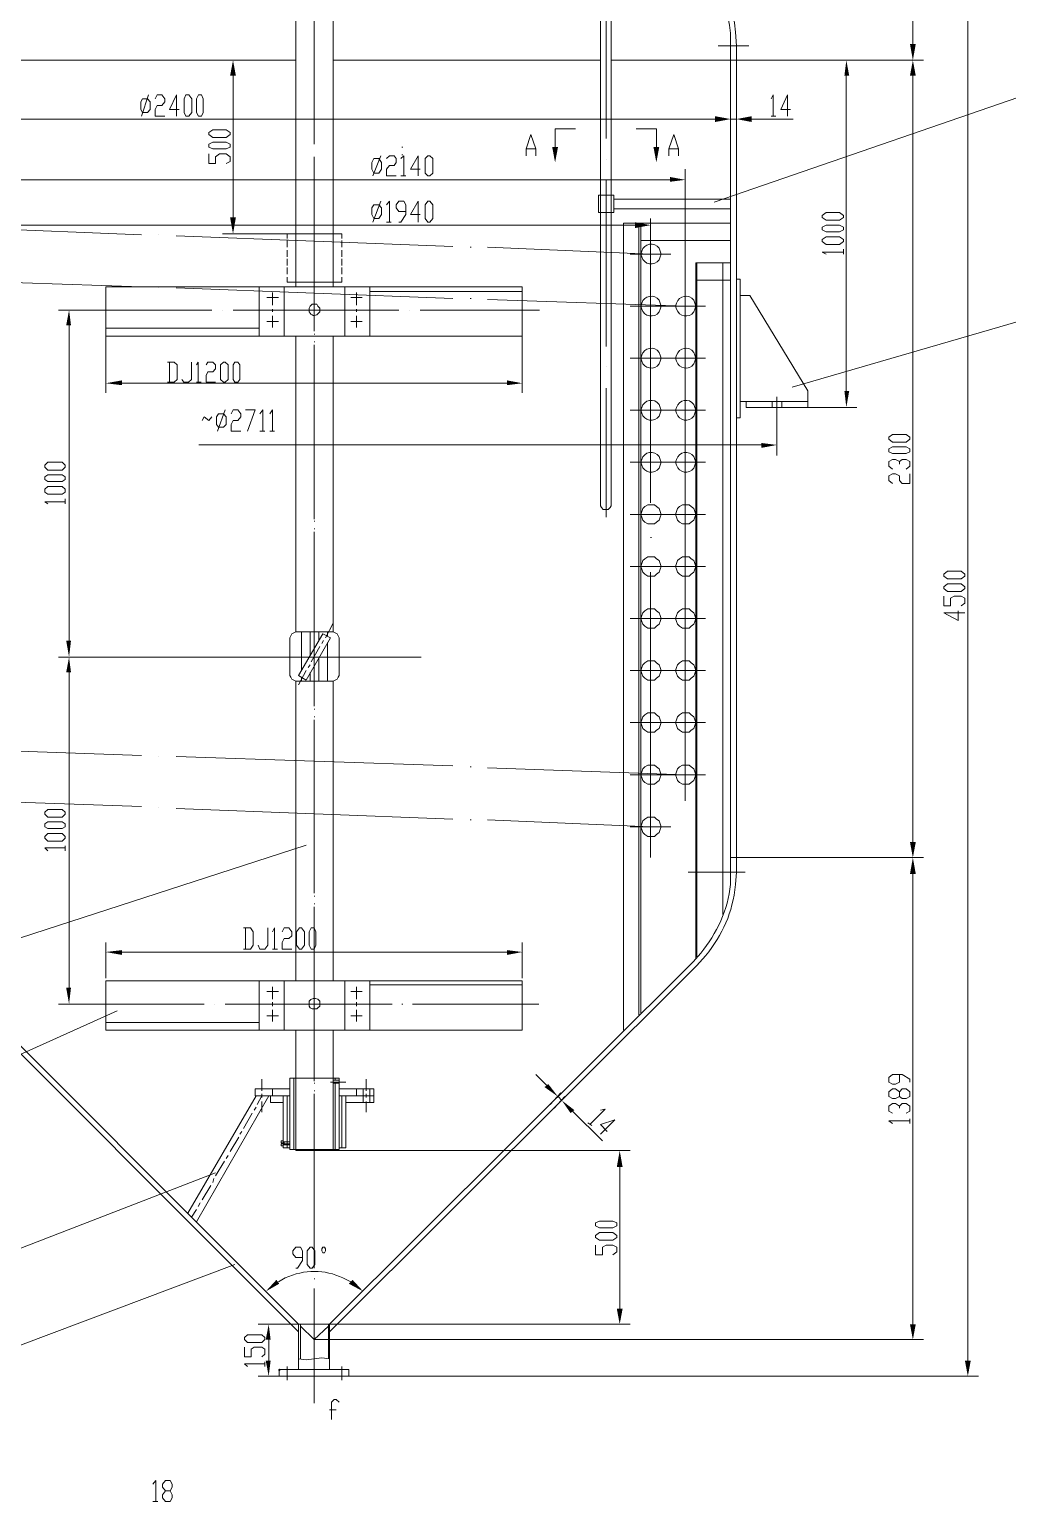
# Model space of a CAD drawing. Extents: x 14941 to 23337, y 2870 to 15192.
# Drawn here: x 16593 to 19413, y 8340 to 12586 of the extents above; entities that cross this region are included whole.
import ezdxf

# ---------------------------------------------------------------- set-up
doc = ezdxf.new("R2010")
doc.units = 0
doc.header["$LTSCALE"] = 8
doc.layers.add('1', color=1, linetype='Continuous')

msp = doc.modelspace()

# ---------------------------------------------------------------- hatches: boundary and pattern name
h = msp.add_hatch(color=0)
h.dxf.hatch_style = 2
h.paths.add_polyline_path([(19132.1, 12544.7), (19148.8, 12544.7), (19140.4, 12497.4)])
h = msp.add_hatch(color=0)
h.dxf.hatch_style = 2
h.paths.add_polyline_path([(17171.5, 12452.9), (17188.2, 12452.9), (17179.9, 12497.4)])
h = msp.add_hatch(color=0)
h.dxf.hatch_style = 2
h.paths.add_polyline_path([(18943, 12452.9), (18956.9, 12452.9), (18948.5, 12497.4)])
h = msp.add_hatch(color=0)
h.dxf.hatch_style = 2
h.paths.add_polyline_path([(19132.1, 12452.9), (19148.8, 12452.9), (19140.4, 12497.4)])
h = msp.add_hatch(color=0)
h.dxf.hatch_style = 2
h.paths.add_polyline_path([(18570.3, 12336.1), (18570.3, 12319.4), (18614.8, 12327.8)])
h = msp.add_hatch(color=0)
h.dxf.hatch_style = 2
h.paths.add_polyline_path([(18570.3, 12336.1), (18570.3, 12319.4), (18614.8, 12327.8)])
h = msp.add_hatch(color=0)
h.dxf.hatch_style = 2
h.paths.add_polyline_path([(18676, 12336.1), (18676, 12319.4), (18631.5, 12327.8)])
h = msp.add_hatch(color=0)
h.dxf.hatch_style = 2
h.paths.add_polyline_path([(18117.1, 12247.1), (18108.7, 12202.6), (18100.4, 12247.1)])
h = msp.add_hatch(color=0)
h.dxf.hatch_style = 2
h.paths.add_polyline_path([(18392.4, 12247.1), (18400.7, 12202.6), (18409, 12247.1)])
h = msp.add_hatch(color=0)
h.dxf.hatch_style = 2
h.paths.add_polyline_path([(18439.6, 12160.9), (18439.6, 12147), (18484.1, 12152.6)])
h = msp.add_hatch(color=0)
h.dxf.hatch_style = 2
h.paths.add_polyline_path([(17171.5, 12044.1), (17188.2, 12044.1), (17179.9, 11996.8)])
h = msp.add_hatch(color=0)
h.dxf.hatch_style = 2
h.paths.add_polyline_path([(18339.5, 12030.2), (18339.5, 12013.5), (18384, 12021.9)])
h = msp.add_hatch(color=0)
h.dxf.hatch_style = 2
h.paths.add_polyline_path([(16698.8, 11732.7), (16712.7, 11732.7), (16707.1, 11777.1)])
h = msp.add_hatch(color=0)
h.dxf.hatch_style = 2
h.paths.add_polyline_path([(16860.1, 11574.1), (16860.1, 11560.2), (16812.8, 11565.8)])
h = msp.add_hatch(color=0)
h.dxf.hatch_style = 2
h.paths.add_polyline_path([(17969.7, 11574.1), (17969.7, 11560.2), (18014.2, 11565.8)])
h = msp.add_hatch(color=0)
h.dxf.hatch_style = 2
h.paths.add_polyline_path([(18943, 11543.6), (18956.9, 11543.6), (18948.5, 11496.3)])
h = msp.add_hatch(color=0)
h.dxf.hatch_style = 2
h.paths.add_polyline_path([(18703.8, 11393.4), (18703.8, 11379.5), (18748.3, 11387.8)])
h = msp.add_hatch(color=0)
h.dxf.hatch_style = 2
h.paths.add_polyline_path([(16698.8, 10823.3), (16712.7, 10823.3), (16707.1, 10776)])
h = msp.add_hatch(color=0)
h.dxf.hatch_style = 2
h.paths.add_polyline_path([(16698.8, 10731.5), (16712.7, 10731.5), (16707.1, 10776)])
h = msp.add_hatch(color=0)
h.dxf.hatch_style = 2
h.paths.add_polyline_path([(19132.1, 10242.1), (19148.8, 10242.1), (19140.4, 10197.6)])
h = msp.add_hatch(color=0)
h.dxf.hatch_style = 2
h.paths.add_polyline_path([(19132.1, 10150.3), (19148.8, 10150.3), (19140.4, 10197.6)])
h = msp.add_hatch(color=0)
h.dxf.hatch_style = 2
h.paths.add_polyline_path([(16860.1, 9930.6), (16860.1, 9916.7), (16812.8, 9925.1)])
h = msp.add_hatch(color=0)
h.dxf.hatch_style = 2
h.paths.add_polyline_path([(17969.7, 9930.6), (17969.7, 9916.7), (18014.2, 9925.1)])
h = msp.add_hatch(color=0)
h.dxf.hatch_style = 2
h.paths.add_polyline_path([(16698.8, 9822.2), (16712.7, 9822.2), (16707.1, 9774.9)])
h = msp.add_hatch(color=0)
h.dxf.hatch_style = 2
h.paths.add_polyline_path([(18089.2, 9544.1), (18078.1, 9535.7), (18117.1, 9507.9)])
h = msp.add_hatch(color=0)
h.dxf.hatch_style = 2
h.paths.add_polyline_path([(18164.3, 9469), (18153.2, 9460.6), (18128.2, 9496.8)])
h = msp.add_hatch(color=0)
h.dxf.hatch_style = 2
h.paths.add_polyline_path([(18286.7, 9304.9), (18303.4, 9304.9), (18295, 9352.2)])
h = msp.add_hatch(color=0)
h.dxf.hatch_style = 2
h.paths.add_polyline_path([(17313.4, 8968.4), (17305, 8979.5), (17274.4, 8946.2)])
h = msp.add_hatch(color=0)
h.dxf.hatch_style = 2
h.paths.add_polyline_path([(17524.7, 8979.5), (17513.6, 8968.4), (17555.3, 8946.2)])
h = msp.add_hatch(color=0)
h.dxf.hatch_style = 2
h.paths.add_polyline_path([(18286.7, 8896.1), (18303.4, 8896.1), (18295, 8851.6)])
h = msp.add_hatch(color=0)
h.dxf.hatch_style = 2
h.paths.add_polyline_path([(17274.4, 8807.1), (17288.3, 8807.1), (17282.8, 8851.6)])
h = msp.add_hatch(color=0)
h.dxf.hatch_style = 2
h.paths.add_polyline_path([(19132.1, 8851.6), (19148.8, 8851.6), (19140.4, 8807.1)])
h = msp.add_hatch(color=0)
h.dxf.hatch_style = 2
h.paths.add_polyline_path([(17274.4, 8745.9), (17288.3, 8745.9), (17282.8, 8701.5)])
h = msp.add_hatch(color=0)
h.dxf.hatch_style = 2
h.paths.add_polyline_path([(17313.4, 8715.4), (17310.6, 8718.1), (17310.6, 8720.9), (17313.4, 8723.7), (17316.1, 8720.9), (17316.1, 8718.1)])
h = msp.add_hatch(color=0)
h.dxf.hatch_style = 2
h.paths.add_polyline_path([(19290.6, 8745.9), (19307.3, 8745.9), (19298.9, 8701.5)])

# ---------------------------------------------------------------- linework, layer by layer
at = {"layer": '1', "color": 0, "lineweight": 18}
for points in [[(17360.6, 11843.9), (17360.6, 13203.8)], [(17469.1, 11843.9), (17469.1, 13203.8)], [(18239.4, 11218.2), (18239.4, 12939.6)], [(18270, 11218.2), (18270, 12939.6)], [(18614.8, 12539.1), (18614.8, 12497.4)], [(18631.5, 12539.1), (18631.5, 12497.4)], [(16214.9, 12497.4), (16198.2, 12497.4), (17360.6, 12497.4)], [(18239.4, 12497.4), (17469.1, 12497.4)], [(18614.8, 12497.4), (18631.5, 12497.4), (18270, 12497.4)], [(18614.8, 10197.6), (18614.8, 12497.4)], [(18631.5, 10197.6), (18631.5, 12497.4)], [(18233.8, 12108.1), (18278.3, 12108.1), (18278.3, 12058)], [(18233.8, 12108.1), (18233.8, 12058), (18278.3, 12058)], [(18614.8, 12097), (18278.3, 12097)], [(18614.8, 12069.1), (18278.3, 12069.1)], [(18306.2, 12027.4), (18614.8, 12027.4)], [(18306.2, 12027.4), (18306.2, 9699.8)], [(18350.6, 12027.4), (18350.6, 9744.3)], [(18356.2, 12027.4), (18356.2, 9749.9)], [(18356.2, 11977.4), (18614.8, 11977.4)], [(18514.7, 11913.4), (18514.7, 9905.6)], [(18614.8, 11913.4), (18514.7, 11913.4)], [(18517.5, 11913.4), (18517.5, 9911.2)], [(18614.8, 11863.4), (18514.7, 11863.4)], [(18592.6, 11863.4), (18592.6, 10033.5)], [(18631.5, 11866.1), (18642.6, 11866.1), (18642.6, 11465.7), (18631.5, 11465.7)], [(16812.8, 11843.9), (18014.2, 11843.9)], [(18014.2, 11702.1), (16812.8, 11702.1), (16812.8, 11843.9)], [(17255, 11702.1), (17255, 11843.9)], [(17327.3, 11702.1), (17327.3, 11843.9)], [(17502.5, 11702.1), (17502.5, 11843.9)], [(17574.8, 11702.1), (17574.8, 11843.9)], [(18014.2, 11830), (17574.8, 11830)], [(18014.2, 11843.9), (18014.2, 11702.1)], [(18642.6, 11513), (18837.3, 11513), (18837.3, 11543.6), (18670.5, 11818.9), (18642.6, 11818.9)], [(16812.8, 11724.3), (17255, 11724.3)], [(17360.6, 10848.3), (17360.6, 11702.1)], [(17469.1, 10848.3), (17469.1, 11702.1)], [(18837.3, 11513), (18837.3, 11496.3), (18659.3, 11496.3), (18659.3, 11513)], [(18734.4, 11513), (18734.4, 11496.3)], [(18762.2, 11496.3), (18762.2, 11513)], [(18239.4, 11218.2), (18239.4, 11212.6), (18242.2, 11207.1), (18247.8, 11201.5), (18256.1, 11201.5), (18261.7, 11201.5), (18267.2, 11207.1), (18270, 11212.6), (18270, 11218.2)], [(18414.6, 11187.6), (18411.8, 11195.9), (18409, 11204.3), (18400.7, 11209.8), (18395.1, 11215.4), (18384, 11215.4), (18375.7, 11215.4), (18367.3, 11209.8), (18361.8, 11204.3), (18359, 11195.9), (18356.2, 11187.6), (18359, 11179.3), (18361.8, 11170.9), (18367.3, 11165.3), (18375.7, 11159.8), (18384, 11159.8), (18395.1, 11159.8), (18400.7, 11165.3), (18409, 11170.9), (18411.8, 11179.3), (18414.6, 11187.6)], [(18514.7, 11187.6), (18511.9, 11195.9), (18509.2, 11204.3), (18500.8, 11209.8), (18495.3, 11215.4), (18484.1, 11215.4), (18475.8, 11215.4), (18467.4, 11209.8), (18461.9, 11204.3), (18459.1, 11195.9), (18456.3, 11187.6), (18459.1, 11179.3), (18461.9, 11170.9), (18467.4, 11165.3), (18475.8, 11159.8), (18484.1, 11159.8), (18495.3, 11159.8), (18500.8, 11165.3), (18509.2, 11170.9), (18511.9, 11179.3), (18514.7, 11187.6)], [(18414.6, 11037.4), (18411.8, 11045.8), (18409, 11054.1), (18400.7, 11059.7), (18395.1, 11065.2), (18384, 11065.2), (18375.7, 11065.2), (18367.3, 11059.7), (18361.8, 11054.1), (18359, 11045.8), (18356.2, 11037.4), (18359, 11029.1), (18361.8, 11020.7), (18367.3, 11015.2), (18375.7, 11009.6), (18384, 11009.6), (18395.1, 11009.6), (18400.7, 11015.2), (18409, 11020.7), (18411.8, 11029.1), (18414.6, 11037.4)], [(18514.7, 11037.4), (18511.9, 11045.8), (18509.2, 11054.1), (18500.8, 11059.7), (18495.3, 11065.2), (18484.1, 11065.2), (18475.8, 11065.2), (18467.4, 11059.7), (18461.9, 11054.1), (18459.1, 11045.8), (18456.3, 11037.4), (18459.1, 11029.1), (18461.9, 11020.7), (18467.4, 11015.2), (18475.8, 11009.6), (18484.1, 11009.6), (18495.3, 11009.6), (18500.8, 11015.2), (18509.2, 11020.7), (18511.9, 11029.1), (18514.7, 11037.4)], [(18414.6, 10887.3), (18411.8, 10895.6), (18409, 10903.9), (18400.7, 10909.5), (18395.1, 10915.1), (18384, 10915.1), (18375.7, 10915.1), (18367.3, 10909.5), (18361.8, 10903.9), (18359, 10895.6), (18356.2, 10887.3), (18359, 10878.9), (18361.8, 10870.6), (18367.3, 10865), (18375.7, 10859.4), (18384, 10859.4), (18395.1, 10859.4), (18400.7, 10865), (18409, 10870.6), (18411.8, 10878.9), (18414.6, 10887.3)], [(18514.7, 10887.3), (18511.9, 10895.6), (18509.2, 10903.9), (18500.8, 10909.5), (18495.3, 10915.1), (18484.1, 10915.1), (18475.8, 10915.1), (18467.4, 10909.5), (18461.9, 10903.9), (18459.1, 10895.6), (18456.3, 10887.3), (18459.1, 10878.9), (18461.9, 10870.6), (18467.4, 10865), (18475.8, 10859.4), (18484.1, 10859.4), (18495.3, 10859.4), (18500.8, 10865), (18509.2, 10870.6), (18511.9, 10878.9), (18514.7, 10887.3)], [(17360.6, 10848.3), (17355.1, 10845.5), (17349.5, 10842.8), (17346.7, 10837.2), (17344, 10831.6)], [(17344, 10831.6), (17344, 10723.2)], [(17360.6, 10848.3), (17469.1, 10848.3)], [(17438.5, 10842.8), (17369, 10723.2)], [(17377.3, 10848.3), (17377.3, 10737.1)], [(17460.8, 10831.6), (17391.2, 10709.3)], [(17402.4, 10848.3), (17402.4, 10781.6)], [(17402.4, 10848.3), (17427.4, 10848.3)], [(17427.4, 10848.3), (17427.4, 10823.3)], [(17438.5, 10842.8), (17460.8, 10831.6)], [(17452.4, 10848.3), (17452.4, 10837.2)], [(17485.8, 10831.6), (17483, 10837.2), (17480.2, 10842.8), (17474.7, 10845.5), (17469.1, 10848.3)], [(17485.8, 10831.6), (17485.8, 10723.2)], [(17452.4, 10706.5), (17452.4, 10817.7)], [(17427.4, 10706.5), (17427.4, 10773.2)], [(18414.6, 10737.1), (18411.8, 10745.4), (18409, 10753.8), (18400.7, 10759.3), (18395.1, 10764.9), (18384, 10764.9), (18375.7, 10764.9), (18367.3, 10759.3), (18361.8, 10753.8), (18359, 10745.4), (18356.2, 10737.1), (18359, 10728.7), (18361.8, 10720.4), (18367.3, 10714.8), (18375.7, 10709.3), (18384, 10709.3), (18395.1, 10709.3), (18400.7, 10714.8), (18409, 10720.4), (18411.8, 10728.7), (18414.6, 10737.1)], [(18514.7, 10737.1), (18511.9, 10745.4), (18509.2, 10753.8), (18500.8, 10759.3), (18495.3, 10764.9), (18484.1, 10764.9), (18475.8, 10764.9), (18467.4, 10759.3), (18461.9, 10753.8), (18459.1, 10745.4), (18456.3, 10737.1), (18459.1, 10728.7), (18461.9, 10720.4), (18467.4, 10714.8), (18475.8, 10709.3), (18484.1, 10709.3), (18495.3, 10709.3), (18500.8, 10714.8), (18509.2, 10720.4), (18511.9, 10728.7), (18514.7, 10737.1)], [(17344, 10723.2), (17346.7, 10717.6), (17349.5, 10712.1), (17355.1, 10709.3), (17360.6, 10706.5)], [(17360.6, 10706.5), (17360.6, 9841.6)], [(17469.1, 10706.5), (17360.6, 10706.5)], [(17369, 10723.2), (17391.2, 10709.3)], [(17377.3, 10717.6), (17377.3, 10706.5)], [(17402.4, 10706.5), (17402.4, 10731.5)], [(17402.4, 10706.5), (17427.4, 10706.5)], [(17469.1, 10706.5), (17474.7, 10709.3), (17480.2, 10712.1), (17483, 10717.6), (17485.8, 10723.2)], [(17469.1, 10706.5), (17469.1, 9841.6)], [(18414.6, 10586.9), (18411.8, 10595.3), (18409, 10603.6), (18400.7, 10609.2), (18395.1, 10614.7), (18384, 10614.7), (18375.7, 10614.7), (18367.3, 10609.2), (18361.8, 10603.6), (18359, 10595.3), (18356.2, 10586.9), (18359, 10578.6), (18361.8, 10570.2), (18367.3, 10564.7), (18375.7, 10559.1), (18384, 10559.1), (18395.1, 10559.1), (18400.7, 10564.7), (18409, 10570.2), (18411.8, 10578.6), (18414.6, 10586.9)], [(18514.7, 10586.9), (18511.9, 10595.3), (18509.2, 10603.6), (18500.8, 10609.2), (18495.3, 10614.7), (18484.1, 10614.7), (18475.8, 10614.7), (18467.4, 10609.2), (18461.9, 10603.6), (18459.1, 10595.3), (18456.3, 10586.9), (18459.1, 10578.6), (18461.9, 10570.2), (18467.4, 10564.7), (18475.8, 10559.1), (18484.1, 10559.1), (18495.3, 10559.1), (18500.8, 10564.7), (18509.2, 10570.2), (18511.9, 10578.6), (18514.7, 10586.9)], [(18414.6, 10436.7), (18411.8, 10445.1), (18409, 10453.4), (18400.7, 10459), (18395.1, 10464.6), (18384, 10464.6), (18375.7, 10464.6), (18367.3, 10459), (18361.8, 10453.4), (18359, 10445.1), (18356.2, 10436.7), (18359, 10428.4), (18361.8, 10420.1), (18367.3, 10414.5), (18375.7, 10408.9), (18384, 10408.9), (18395.1, 10408.9), (18400.7, 10414.5), (18409, 10420.1), (18411.8, 10428.4), (18414.6, 10436.7)], [(18514.7, 10436.7), (18511.9, 10445.1), (18509.2, 10453.4), (18500.8, 10459), (18495.3, 10464.6), (18484.1, 10464.6), (18475.8, 10464.6), (18467.4, 10459), (18461.9, 10453.4), (18459.1, 10445.1), (18456.3, 10436.7), (18459.1, 10428.4), (18461.9, 10420.1), (18467.4, 10414.5), (18475.8, 10408.9), (18484.1, 10408.9), (18495.3, 10408.9), (18500.8, 10414.5), (18509.2, 10420.1), (18511.9, 10428.4), (18514.7, 10436.7)], [(18414.6, 10286.6), (18411.8, 10294.9), (18409, 10303.3), (18400.7, 10308.8), (18395.1, 10314.4), (18384, 10314.4), (18375.7, 10314.4), (18367.3, 10308.8), (18361.8, 10303.3), (18359, 10294.9), (18356.2, 10286.6), (18359, 10278.2), (18361.8, 10269.9), (18367.3, 10264.3), (18375.7, 10258.8), (18384, 10258.8), (18395.1, 10258.8), (18400.7, 10264.3), (18409, 10269.9), (18411.8, 10278.2), (18414.6, 10286.6)], [(18631.5, 10197.6), (18614.8, 10197.6), (18631.5, 10197.6)], [(18614.8, 10155.9), (18614.8, 10197.6)], [(18614.8, 10197.6), (18631.5, 10197.6)], [(18631.5, 10155.9), (18631.5, 10197.6)], [(16323.4, 9897.2), (17369, 8851.6)], [(18506.4, 9897.2), (17458, 8851.6)], [(16312.2, 9886.1), (17369, 8829.4)], [(18517.5, 9886.1), (17458, 8829.4)], [(16812.8, 9841.6), (16812.8, 9699.8), (18014.2, 9699.8)], [(16812.8, 9841.6), (18014.2, 9841.6)], [(17255, 9699.8), (17255, 9841.6)], [(17327.3, 9699.8), (17327.3, 9841.6)], [(17502.5, 9699.8), (17502.5, 9841.6)], [(17574.8, 9699.8), (17574.8, 9841.6)], [(18014.2, 9830.5), (17574.8, 9830.5)], [(18014.2, 9841.6), (18014.2, 9699.8)], [(16812.8, 9722), (17255, 9722)], [(17360.6, 9699.8), (17360.6, 9352.2), (17469.1, 9352.2)], [(17469.1, 9699.8), (17469.1, 9352.2)], [(17344, 9355), (17344, 9560.8)], [(17485.8, 9560.8), (17485.8, 9355), (17344, 9355)], [(17485.8, 9560.8), (17344, 9560.8)], [(17355.1, 9355), (17355.1, 9560.8)], [(17469.1, 9555.2), (17485.8, 9555.2)], [(17485.8, 9546.9), (17469.1, 9546.9), (17469.1, 9555.2)], [(17474.7, 9555.2), (17474.7, 9560.8)], [(17243.8, 9510.7), (17243.8, 9530.2)], [(17344, 9530.2), (17243.8, 9530.2)], [(17293.9, 9510.7), (17293.9, 9530.2)], [(17474.7, 9355), (17474.7, 9546.9)], [(17585.9, 9530.2), (17485.8, 9530.2)], [(17535.8, 9510.7), (17535.8, 9530.2)], [(17555.3, 9530.2), (17555.3, 9491.2)], [(17574.8, 9530.2), (17574.8, 9491.2)], [(17585.9, 9491.2), (17585.9, 9530.2)], [(17246.6, 9510.7), (17049.2, 9171.4)], [(17282.8, 9510.7), (17074.2, 9146.4)], [(17243.8, 9510.7), (17344, 9510.7)], [(17288.3, 9491.2), (17288.3, 9510.7)], [(17288.3, 9491.2), (17324.5, 9491.2)], [(17324.5, 9360.5), (17324.5, 9510.7)], [(17335.6, 9360.5), (17335.6, 9510.7)], [(17585.9, 9510.7), (17485.8, 9510.7)], [(17494.1, 9360.5), (17494.1, 9510.7)], [(17505.2, 9360.5), (17505.2, 9510.7)], [(17585.9, 9491.2), (17505.2, 9491.2)], [(17324.5, 9366.1), (17324.5, 9380), (17318.9, 9380), (17318.9, 9374.4), (17321.7, 9374.4), (17321.7, 9371.7), (17318.9, 9371.7), (17318.9, 9366.1), (17324.5, 9366.1)], [(17324.5, 9377.2), (17327.3, 9377.2)], [(17324.5, 9368.9), (17327.3, 9368.9), (17327.3, 9377.2), (17344, 9377.2), (17344, 9368.9), (17327.3, 9368.9)], [(17324.5, 9368.9), (17324.5, 9368.9)], [(17324.5, 9360.5), (17344, 9360.5)], [(17505.2, 9360.5), (17485.8, 9360.5)], [(17369, 8851.6), (17369, 8720.9)], [(17369, 8851.6), (17458, 8851.6)], [(17374.5, 8851.6), (17374.5, 8751.5)], [(17455.2, 8851.6), (17455.2, 8751.5)], [(17458, 8851.6), (17458, 8720.9)], [(17513.6, 8720.9), (17313.4, 8720.9), (17313.4, 8701.5), (17513.6, 8701.5), (17513.6, 8720.9)], [(17369, 8720.9), (17458, 8720.9)], [(17349.5, 8701.5), (17349.5, 8701.5), (17480.2, 8701.5), (17480.2, 8701.5)]]:
    msp.add_lwpolyline(points, dxfattribs=at)
at = {"layer": '1', "color": 0, "lineweight": 5}
for points in [[(19298.9, 8745.9), (19298.9, 13159.3)], [(19140.4, 12544.7), (19140.4, 13092.5)], [(18256.1, 12753.3), (18256.1, 12272.2)], [(17413.5, 12255.5), (17413.5, 12736.6)], [(17413.5, 12580.8), (17413.5, 12277.7)], [(18578.7, 12539.1), (18667.7, 12539.1)], [(17063.1, 12497.4), (17210.5, 12497.4)], [(18631.5, 12497.4), (19171, 12497.4)], [(18631.5, 12497.4), (19171, 12497.4)], [(18631.5, 12497.4), (18979.1, 12497.4)], [(17179.9, 12452.9), (17179.9, 12044.1)], [(18567.6, 12088.6), (19616, 12450.1), (19766.1, 12450.1)], [(18948.5, 12452.9), (18948.5, 11543.6)], [(19140.4, 10242.1), (19140.4, 12452.9)], [(16919.1, 12347.2), (16913.6, 12355.6), (16913.6, 12377.8), (16919.1, 12386.2), (16933, 12386.2), (16941.4, 12377.8), (16941.4, 12355.6), (16933, 12347.2), (16919.1, 12347.2)], [(16916.4, 12336.1), (16935.8, 12397.3)], [(16955.3, 12386.2), (16960.9, 12397.3), (16974.8, 12397.3), (16983.1, 12386.2), (16983.1, 12377.8), (16974.8, 12366.7), (16960.9, 12366.7), (16955.3, 12355.6), (16955.3, 12336.1), (16983.1, 12336.1)], [(17024.8, 12355.6), (16997, 12355.6), (17016.5, 12397.3), (17016.5, 12336.1)], [(17044.3, 12336.1), (17038.7, 12347.2), (17038.7, 12386.2), (17044.3, 12397.3), (17052.6, 12397.3), (17061, 12386.2), (17061, 12347.2), (17052.6, 12336.1), (17044.3, 12336.1)], [(17080.4, 12336.1), (17074.9, 12347.2), (17074.9, 12386.2), (17080.4, 12397.3), (17088.8, 12397.3), (17094.3, 12386.2), (17094.3, 12347.2), (17088.8, 12336.1), (17080.4, 12336.1)], [(18614.8, 12358.4), (18614.8, 12297.2)], [(18614.8, 12283.3), (18614.8, 12358.4)], [(18631.5, 12325), (18631.5, 12358.4)], [(18731.6, 12386.2), (18737.2, 12397.3), (18737.2, 12336.1)], [(18787.3, 12355.6), (18759.4, 12355.6), (18778.9, 12397.3), (18778.9, 12336.1)], [(16259.4, 12327.8), (18570.3, 12327.8)], [(18570.3, 12327.8), (18525.8, 12327.8)], [(18614.8, 12327.8), (18631.5, 12327.8)], [(18676, 12327.8), (18795.6, 12327.8)], [(18731.6, 12336.1), (18745.5, 12336.1)], [(17171.5, 12283.3), (17160.4, 12274.9), (17121.5, 12274.9), (17110.4, 12283.3), (17110.4, 12288.8), (17121.5, 12297.2), (17160.4, 12297.2), (17171.5, 12288.8), (17171.5, 12283.3)], [(18025.3, 12222.1), (18025.3, 12241.6), (18039.2, 12283.3), (18053.1, 12241.6), (18053.1, 12222.1)], [(18108.7, 12247.1), (18108.7, 12300), (18167.1, 12300)], [(18400.7, 12247.1), (18400.7, 12300), (18342.3, 12300)], [(18436.9, 12222.1), (18436.9, 12241.6), (18450.8, 12283.3), (18464.7, 12241.6), (18464.7, 12222.1)], [(17171.5, 12247.1), (17160.4, 12241.6), (17121.5, 12241.6), (17110.4, 12247.1), (17110.4, 12255.5), (17121.5, 12261), (17160.4, 12261), (17171.5, 12255.5), (17171.5, 12247.1)], [(17666.9, 12247.1), (17669.6, 12247.1)], [(18025.3, 12241.6), (18053.1, 12241.6)], [(18436.9, 12241.6), (18464.7, 12241.6)], [(17160.4, 12199.8), (17171.5, 12205.4), (17171.5, 12219.3), (17160.4, 12227.7), (17140.9, 12227.7), (17129.8, 12219.3), (17129.8, 12199.8), (17110.4, 12199.8), (17110.4, 12227.7)], [(17413.5, 12219.3), (17413.5, 11738.2)], [(17413.5, 11716), (17413.5, 12197.1)], [(17586.2, 12172), (17580.6, 12183.2), (17580.6, 12202.6), (17586.2, 12213.8), (17600.1, 12213.8), (17608.5, 12202.6), (17608.5, 12183.2), (17600.1, 12172), (17586.2, 12172)], [(17583.4, 12163.7), (17605.7, 12222.1)], [(17622.4, 12213.8), (17630.7, 12222.1), (17644.6, 12222.1), (17650.2, 12213.8), (17650.2, 12202.6), (17644.6, 12194.3), (17630.7, 12194.3), (17622.4, 12183.2), (17622.4, 12163.7), (17650.2, 12163.7)], [(17664.1, 12213.8), (17672.4, 12222.1), (17672.4, 12163.7)], [(17666.9, 12224.9), (17669.6, 12224.9)], [(17719.7, 12183.2), (17691.9, 12183.2), (17714.1, 12222.1), (17714.1, 12163.7)], [(17741.9, 12163.7), (17733.6, 12172), (17733.6, 12213.8), (17741.9, 12222.1), (17747.5, 12222.1), (17755.8, 12213.8), (17755.8, 12172), (17747.5, 12163.7), (17741.9, 12163.7)], [(18256.1, 12211), (18256.1, 12211)], [(16390.1, 12152.6), (18439.6, 12152.6)], [(17664.1, 12163.7), (17678, 12163.7)], [(18256.1, 12152.6), (18256.1, 11671.5)], [(18484.1, 11891.2), (18484.1, 12183.2)], [(17586.2, 12041.3), (17580.6, 12052.5), (17580.6, 12071.9), (17586.2, 12080.3), (17600.1, 12080.3), (17608.5, 12071.9), (17608.5, 12052.5), (17600.1, 12041.3), (17586.2, 12041.3)], [(17583.4, 12030.2), (17605.7, 12091.4)], [(17622.4, 12080.3), (17630.7, 12091.4), (17630.7, 12030.2)], [(17658.5, 12030.2), (17664.1, 12030.2), (17678, 12052.5), (17678, 12080.3), (17672.4, 12091.4), (17658.5, 12091.4), (17650.2, 12080.3), (17650.2, 12071.9), (17658.5, 12060.8), (17678, 12060.8)], [(17719.7, 12052.5), (17691.9, 12052.5), (17714.1, 12091.4), (17714.1, 12030.2)], [(17741.9, 12030.2), (17733.6, 12041.3), (17733.6, 12080.3), (17741.9, 12091.4), (17747.5, 12091.4), (17755.8, 12080.3), (17755.8, 12041.3), (17747.5, 12030.2), (17741.9, 12030.2)], [(16487.4, 12021.9), (18339.5, 12021.9)], [(17622.4, 12030.2), (17636.3, 12030.2)], [(18384, 12041.3), (18384, 11221)], [(18384, 12027.4), (18384, 11991.3)], [(18940.2, 12044.1), (18929.1, 12035.8), (18890.1, 12035.8), (18879, 12044.1), (18879, 12049.7), (18890.1, 12058), (18929.1, 12058), (18940.2, 12049.7), (18940.2, 12044.1)], [(18940.2, 12008), (18929.1, 12002.4), (18890.1, 12002.4), (18879, 12008), (18879, 12016.3), (18890.1, 12021.9), (18929.1, 12021.9), (18940.2, 12016.3), (18940.2, 12008)], [(16442.9, 12013.5), (16915.7, 11994.1)], [(16965.7, 11994.1), (16965.7, 11994.1)], [(17015.8, 11991.3), (17813.9, 11960.7)], [(17335.6, 11996.8), (17149.3, 11996.8)], [(17335.6, 11996.8), (17494.1, 11996.8), (17494.1, 11982.9)], [(17335.6, 11996.8), (17335.6, 11982.9)], [(17335.6, 11977.4), (17335.6, 11957.9)], [(17494.1, 11977.4), (17494.1, 11957.9)], [(18940.2, 11974.6), (18929.1, 11966.3), (18890.1, 11966.3), (18879, 11974.6), (18879, 11980.2), (18890.1, 11988.5), (18929.1, 11988.5), (18940.2, 11980.2), (18940.2, 11974.6)], [(17335.6, 11949.6), (17335.6, 11930.1)], [(17494.1, 11949.6), (17494.1, 11930.1)], [(17864, 11957.9), (17866.8, 11957.9)], [(17914, 11957.9), (18384, 11938.4)], [(18442.4, 11938.4), (18325.6, 11938.4)], [(18890.1, 11938.4), (18879, 11944), (18940.2, 11944)], [(18940.2, 11938.4), (18940.2, 11952.3)], [(17335.6, 11924.5), (17335.6, 11905.1)], [(17335.6, 11899.5), (17335.6, 11880)], [(17494.1, 11924.5), (17494.1, 11905.1)], [(17494.1, 11899.5), (17494.1, 11880)], [(18484.1, 11891.2), (18484.1, 10361.7)], [(18592.6, 11913.4), (18592.6, 11863.4)], [(16342.8, 11863.4), (16915.7, 11843.9)], [(17335.6, 11871.7), (17335.6, 11857.8)], [(17335.6, 11857.8), (17494.1, 11857.8)], [(17494.1, 11871.7), (17494.1, 11857.8)], [(16965.7, 11841.1), (16965.7, 11841.1)], [(17015.8, 11841.1), (17813.9, 11810.5)], [(17277.2, 11813.3), (17310.6, 11813.3)], [(17293.9, 11791.1), (17293.9, 11827.2)], [(17552.5, 11813.3), (17519.2, 11813.3)], [(17535.8, 11791.1), (17535.8, 11827.2)], [(17864, 11810.5), (17866.8, 11810.5)], [(17914, 11807.7), (18484.1, 11788.3)], [(16773.9, 11777.1), (16676.5, 11777.1)], [(16773.9, 11777.1), (17118.7, 11777.1)], [(17149.3, 11777.1), (17149.3, 11777.1)], [(17179.9, 11777.1), (17658.2, 11777.1)], [(17293.9, 11771.6), (17293.9, 11779.9)], [(17535.8, 11771.6), (17535.8, 11779.9)], [(17688.8, 11777.1), (17688.8, 11777.1)], [(17719.4, 11777.1), (18064.2, 11777.1)], [(18442.4, 11788.3), (18325.6, 11788.3)], [(18542.5, 11788.3), (18425.7, 11788.3)], [(19766.1, 11793.8), (19616, 11793.8), (18792.8, 11554.7)], [(16707.1, 10823.3), (16707.1, 11732.7)], [(17277.2, 11743.8), (17310.6, 11743.8)], [(17293.9, 11727.1), (17293.9, 11760.5)], [(17552.5, 11743.8), (17519.2, 11743.8)], [(17535.8, 11727.1), (17535.8, 11760.5)], [(16812.8, 11702.1), (16812.8, 11538)], [(17413.5, 11707.6), (17416.3, 11707.6)], [(17413.5, 11685.4), (17416.3, 11685.4)], [(18014.2, 11702.1), (18014.2, 11538)], [(17413.5, 11677), (17413.5, 11195.9)], [(17413.5, 11173.7), (17413.5, 11654.8)], [(18442.4, 11638.1), (18325.6, 11638.1)], [(18542.5, 11638.1), (18425.7, 11638.1)], [(16990.8, 11568.6), (17010.2, 11568.6), (17018.6, 11576.9), (17018.6, 11618.6), (17010.2, 11627), (16990.8, 11627)], [(16996.3, 11627), (16996.3, 11568.6)], [(17032.5, 11576.9), (17038.1, 11568.6), (17052, 11568.6), (17060.3, 11576.9), (17060.3, 11627)], [(17074.2, 11618.6), (17079.8, 11627), (17079.8, 11568.6)], [(17102, 11618.6), (17107.6, 11627), (17121.5, 11627), (17129.8, 11618.6), (17129.8, 11607.5), (17121.5, 11599.2), (17107.6, 11599.2), (17102, 11588), (17102, 11568.6), (17129.8, 11568.6)], [(17152.1, 11568.6), (17143.7, 11576.9), (17143.7, 11618.6), (17152.1, 11627), (17157.6, 11627), (17166, 11618.6), (17166, 11576.9), (17157.6, 11568.6), (17152.1, 11568.6)], [(17185.4, 11568.6), (17179.9, 11576.9), (17179.9, 11618.6), (17185.4, 11627), (17193.8, 11627), (17199.3, 11618.6), (17199.3, 11576.9), (17193.8, 11568.6), (17185.4, 11568.6)], [(18256.1, 11613.1), (18256.1, 11613.1)], [(16860.1, 11565.8), (17969.7, 11565.8)], [(17074.2, 11568.6), (17088.1, 11568.6)], [(18256.1, 11551.9), (18256.1, 11179.3)], [(18748.3, 11526.9), (18748.3, 11357.2)], [(17090.9, 11458.2), (17096.5, 11469.3), (17110.4, 11458.2), (17118.7, 11469.3)], [(17138.2, 11438.7), (17132.6, 11447.1), (17132.6, 11469.3), (17138.2, 11477.7), (17152.1, 11477.7), (17160.4, 11469.3), (17160.4, 11447.1), (17152.1, 11438.7), (17138.2, 11438.7)], [(17135.4, 11427.6), (17157.6, 11488.8)], [(17174.3, 11477.7), (17179.9, 11488.8), (17193.8, 11488.8), (17202.1, 11477.7), (17202.1, 11469.3), (17193.8, 11458.2), (17179.9, 11458.2), (17174.3, 11447.1), (17174.3, 11427.6), (17202.1, 11427.6)], [(17216, 11488.8), (17243.8, 11488.8), (17221.6, 11427.6)], [(17257.7, 11477.7), (17266.1, 11488.8), (17266.1, 11427.6)], [(17285.6, 11477.7), (17293.9, 11488.8), (17293.9, 11427.6)], [(18442.4, 11487.9), (18325.6, 11487.9)], [(18542.5, 11487.9), (18425.7, 11487.9)], [(18837.3, 11496.3), (18979.1, 11496.3)], [(17257.7, 11427.6), (17271.6, 11427.6)], [(17285.6, 11427.6), (17299.5, 11427.6)], [(18703.8, 11387.8), (17081.1, 11387.8)], [(19132.1, 11404.5), (19121, 11396.2), (19082, 11396.2), (19070.9, 11404.5), (19070.9, 11410.1), (19082, 11418.4), (19121, 11418.4), (19132.1, 11410.1), (19132.1, 11404.5)], [(19132.1, 11368.4), (19121, 11362.8), (19082, 11362.8), (19070.9, 11368.4), (19070.9, 11376.7), (19082, 11382.3), (19121, 11382.3), (19132.1, 11376.7), (19132.1, 11368.4)], [(19082, 11318.3), (19070.9, 11326.6), (19070.9, 11340.5), (19082, 11346.1), (19090.4, 11346.1), (19101.5, 11340.5), (19101.5, 11332.2)], [(19101.5, 11340.5), (19109.8, 11346.1), (19121, 11346.1), (19132.1, 11340.5), (19132.1, 11326.6), (19121, 11318.3)], [(16696, 11323.9), (16687.7, 11315.5), (16645.9, 11315.5), (16637.6, 11323.9), (16637.6, 11329.4), (16645.9, 11337.8), (16687.7, 11337.8), (16696, 11329.4), (16696, 11323.9)], [(16696, 11287.7), (16687.7, 11282.1), (16645.9, 11282.1), (16637.6, 11287.7), (16637.6, 11296.1), (16645.9, 11301.6), (16687.7, 11301.6), (16696, 11296.1), (16696, 11287.7)], [(18442.4, 11337.8), (18325.6, 11337.8)], [(18542.5, 11337.8), (18425.7, 11337.8)], [(19082, 11276.6), (19070.9, 11284.9), (19070.9, 11298.8), (19082, 11304.4), (19090.4, 11304.4), (19101.5, 11298.8), (19101.5, 11284.9), (19109.8, 11276.6), (19132.1, 11276.6), (19132.1, 11304.4)], [(16696, 11251.6), (16687.7, 11246), (16645.9, 11246), (16637.6, 11251.6), (16637.6, 11259.9), (16645.9, 11268.2), (16687.7, 11268.2), (16696, 11259.9), (16696, 11251.6)], [(16645.9, 11218.2), (16637.6, 11223.7), (16696, 11223.7)], [(16696, 11218.2), (16696, 11232.1)], [(18442.4, 11187.6), (18325.6, 11187.6)], [(18542.5, 11187.6), (18425.7, 11187.6)], [(17413.5, 11168.1), (17416.3, 11168.1)], [(17413.5, 11145.9), (17416.3, 11145.9)], [(17413.5, 11137.5), (17413.5, 10656.4)], [(17413.5, 10634.2), (17413.5, 11115.3)], [(18384, 11120.9), (18386.8, 11120.9)], [(18442.4, 11037.4), (18325.6, 11037.4)], [(18384, 11020.7), (18384, 10197.6)], [(18542.5, 11037.4), (18425.7, 11037.4)], [(19290.6, 11009.6), (19279.5, 11001.3), (19240.5, 11001.3), (19229.4, 11009.6), (19229.4, 11015.2), (19240.5, 11023.5), (19279.5, 11023.5), (19290.6, 11015.2), (19290.6, 11009.6)], [(19290.6, 10973.5), (19279.5, 10965.1), (19240.5, 10965.1), (19229.4, 10973.5), (19229.4, 10979), (19240.5, 10987.4), (19279.5, 10987.4), (19290.6, 10979), (19290.6, 10973.5)], [(19279.5, 10923.4), (19290.6, 10931.7), (19290.6, 10945.7), (19279.5, 10951.2), (19260, 10951.2), (19248.9, 10945.7), (19248.9, 10923.4), (19229.4, 10923.4), (19229.4, 10951.2)], [(17469.1, 10873.4), (17446.8, 10831.6)], [(18442.4, 10887.3), (18325.6, 10887.3)], [(18542.5, 10887.3), (18425.7, 10887.3)], [(19271.1, 10909.5), (19271.1, 10881.7), (19229.4, 10903.9), (19290.6, 10903.9)], [(17430.2, 10806.6), (17405.1, 10762.1)], [(17441.3, 10823.3), (17435.7, 10815)], [(17210.5, 10776), (16676.5, 10776)], [(17722.2, 10776), (16676.5, 10776)], [(17402.4, 10753.8), (17396.8, 10745.4)], [(16707.1, 10731.5), (16707.1, 9822.2)], [(17391.2, 10737.1), (17369, 10695.4)], [(18442.4, 10737.1), (18325.6, 10737.1)], [(18542.5, 10737.1), (18425.7, 10737.1)], [(17413.5, 10625.8), (17416.3, 10625.8)], [(17413.5, 10603.6), (17416.3, 10603.6)], [(17413.5, 10595.3), (17413.5, 10116.9)], [(17413.5, 10094.7), (17413.5, 10575.8)], [(18442.4, 10586.9), (18325.6, 10586.9)], [(18542.5, 10586.9), (18425.7, 10586.9)], [(16342.8, 10511.8), (16915.7, 10492.4)], [(16965.7, 10489.6), (16965.7, 10489.6)], [(17015.8, 10489.6), (17813.9, 10461.8)], [(17864, 10459), (17866.8, 10459)], [(17914, 10456.2), (18484.1, 10436.7)], [(18442.4, 10436.7), (18325.6, 10436.7)], [(18542.5, 10436.7), (18425.7, 10436.7)], [(16442.9, 10361.7), (16915.7, 10345)], [(16696, 10322.7), (16687.7, 10314.4), (16645.9, 10314.4), (16637.6, 10322.7), (16637.6, 10328.3), (16645.9, 10336.6), (16687.7, 10336.6), (16696, 10328.3), (16696, 10322.7)], [(16965.7, 10342.2), (16965.7, 10342.2)], [(17015.8, 10339.4), (17813.9, 10308.8)], [(16696, 10286.6), (16687.7, 10281), (16645.9, 10281), (16637.6, 10286.6), (16637.6, 10294.9), (16645.9, 10300.5), (16687.7, 10300.5), (16696, 10294.9), (16696, 10286.6)], [(17864, 10306), (17866.8, 10306)], [(17914, 10306), (18384, 10286.6)], [(18442.4, 10286.6), (18325.6, 10286.6)], [(16696, 10253.2), (16687.7, 10244.9), (16645.9, 10244.9), (16637.6, 10253.2), (16637.6, 10258.8), (16645.9, 10267.1), (16687.7, 10267.1), (16696, 10258.8), (16696, 10253.2)], [(17391.2, 10233.7), (15419.6, 9594.1), (15269.4, 9594.1)], [(16645.9, 10217.1), (16637.6, 10225.4), (16696, 10225.4)], [(16696, 10217.1), (16696, 10231)], [(18631.5, 10197.6), (19171, 10197.6)], [(18631.5, 10197.6), (19171, 10197.6)], [(18492.5, 10155.9), (18656.5, 10155.9)], [(19140.4, 10150.3), (19140.4, 8851.6)], [(17413.5, 10086.3), (17416.3, 10086.3)], [(17413.5, 10064.1), (17416.3, 10064.1)], [(17413.5, 10055.8), (17413.5, 9574.7)], [(17413.5, 9552.4), (17413.5, 10033.5)], [(17210.5, 9933.4), (17229.9, 9933.4), (17238.3, 9944.5), (17238.3, 9983.5), (17229.9, 9994.6), (17210.5, 9994.6)], [(17216, 9994.6), (17216, 9933.4)], [(17252.2, 9944.5), (17257.7, 9933.4), (17271.6, 9933.4), (17280, 9944.5), (17280, 9994.6)], [(17293.9, 9983.5), (17299.5, 9994.6), (17299.5, 9933.4)], [(17321.7, 9983.5), (17327.3, 9994.6), (17341.2, 9994.6), (17349.5, 9983.5), (17349.5, 9972.3), (17341.2, 9964), (17327.3, 9964), (17321.7, 9952.9), (17321.7, 9933.4), (17349.5, 9933.4)], [(17371.8, 9933.4), (17363.4, 9944.5), (17363.4, 9983.5), (17371.8, 9994.6), (17377.3, 9994.6), (17385.7, 9983.5), (17385.7, 9944.5), (17377.3, 9933.4), (17371.8, 9933.4)], [(17405.1, 9933.4), (17399.6, 9944.5), (17399.6, 9983.5), (17405.1, 9994.6), (17413.5, 9994.6), (17419, 9983.5), (17419, 9944.5), (17413.5, 9933.4), (17405.1, 9933.4)], [(16812.8, 9850), (16812.8, 9952.9)], [(18014.2, 9850), (18014.2, 9952.9)], [(16860.1, 9925.1), (17969.7, 9925.1)], [(17293.9, 9933.4), (17307.8, 9933.4)], [(17277.2, 9811), (17310.6, 9811)], [(17293.9, 9788.8), (17293.9, 9824.9)], [(17552.5, 9811), (17519.2, 9811)], [(17535.8, 9788.8), (17535.8, 9824.9)], [(16773.9, 9774.9), (16676.5, 9774.9)], [(16732.2, 9774.9), (17096.5, 9774.9)], [(17127, 9774.9), (17127, 9774.9)], [(17157.6, 9774.9), (17638.7, 9774.9)], [(17293.9, 9769.3), (17293.9, 9780.4)], [(17535.8, 9769.3), (17535.8, 9780.4)], [(17666.5, 9774.9), (17669.3, 9774.9)], [(17697.1, 9774.9), (18061.4, 9774.9)], [(16846.2, 9755.4), (15419.6, 9113), (15269.4, 9113)], [(17277.2, 9741.5), (17310.6, 9741.5)], [(17293.9, 9724.8), (17293.9, 9758.2)], [(17552.5, 9741.5), (17519.2, 9741.5)], [(17535.8, 9724.8), (17535.8, 9758.2)], [(17263.3, 9524.6), (17263.3, 9558)], [(17563.6, 9524.6), (17563.6, 9558)], [(18083.7, 9541.3), (18053.1, 9571.9)], [(19132.1, 9549.6), (19132.1, 9558), (19109.8, 9571.9), (19082, 9571.9), (19070.9, 9563.5), (19070.9, 9549.6), (19082, 9544.1), (19090.4, 9544.1), (19101.5, 9549.6), (19101.5, 9571.9)], [(17263.3, 9505.1), (17263.3, 9516.3)], [(17413.5, 9546.9), (17416.3, 9546.9)], [(17413.5, 9524.6), (17416.3, 9524.6)], [(17413.5, 9516.3), (17413.5, 9213.1)], [(17505.2, 9549.6), (17460.8, 9549.6)], [(17563.6, 9505.1), (17563.6, 9516.3)], [(18125.4, 9519), (18094.8, 9485.7)], [(19132.1, 9507.9), (19121, 9502.4), (19109.8, 9502.4), (19101.5, 9507.9), (19101.5, 9521.8), (19090.4, 9530.2), (19082, 9530.2), (19070.9, 9521.8), (19070.9, 9507.9), (19082, 9502.4), (19090.4, 9502.4), (19101.5, 9507.9)], [(19101.5, 9521.8), (19109.8, 9530.2), (19121, 9530.2), (19132.1, 9521.8), (19132.1, 9507.9)], [(17246.6, 9477.3), (17241.1, 9469)], [(17263.3, 9510.7), (17249.4, 9485.7)], [(17263.3, 9463.4), (17263.3, 9494)], [(17413.5, 9012.9), (17413.5, 9494)], [(17563.6, 9463.4), (17563.6, 9494)], [(18136.5, 9507.9), (18105.9, 9474.5)], [(18117.1, 9507.9), (18128.2, 9496.8)], [(18239.4, 9469), (18253.3, 9471.8), (18208.8, 9427.3)], [(19082, 9460.6), (19070.9, 9466.2), (19070.9, 9480.1), (19082, 9488.5), (19090.4, 9488.5), (19101.5, 9480.1), (19101.5, 9474.5)], [(19101.5, 9480.1), (19109.8, 9488.5), (19121, 9488.5), (19132.1, 9480.1), (19132.1, 9466.2), (19121, 9460.6)], [(17235.5, 9460.6), (17210.5, 9416.1)], [(18158.8, 9466.2), (18245, 9380)], [(18203.3, 9432.8), (18214.4, 9424.5)], [(18258.9, 9407.8), (18239.4, 9427.3), (18281.1, 9441.2), (18239.4, 9399.5)], [(19082, 9430.1), (19070.9, 9438.4), (19132.1, 9438.4)], [(19132.1, 9430.1), (19132.1, 9444)], [(17196.6, 9391.1), (17171.5, 9349.4)], [(17204.9, 9407.8), (17199.3, 9399.5)], [(17327.3, 9377.2), (17324.5, 9377.2)], [(17327.3, 9371.7), (17324.5, 9368.9)], [(17327.3, 9377.2), (17344, 9377.2)], [(17327.3, 9371.7), (17344, 9371.7)], [(17469.1, 9352.2), (18325.6, 9352.2)], [(17154.9, 9321.6), (17129.8, 9279.9)], [(17166, 9338.3), (17160.4, 9329.9)], [(18295, 8896.1), (18295, 9304.9)], [(17129.8, 9288.2), (15419.6, 8626.4), (15269.4, 8626.4)], [(17124.3, 9271.5), (17121.5, 9260.4)], [(17115.9, 9252.1), (17090.9, 9210.4)], [(17074.2, 9182.5), (17060.3, 9160.3)], [(17085.3, 9202), (17079.8, 9190.9)], [(18286.7, 9135.3), (18275.6, 9129.7), (18236.6, 9129.7), (18225.5, 9135.3), (18225.5, 9143.6), (18236.6, 9149.2), (18275.6, 9149.2), (18286.7, 9143.6), (18286.7, 9135.3)], [(18286.7, 9101.9), (18275.6, 9093.6), (18236.6, 9093.6), (18225.5, 9101.9), (18225.5, 9107.5), (18236.6, 9115.8), (18275.6, 9115.8), (18286.7, 9107.5), (18286.7, 9101.9)], [(17360.6, 9012.9), (17366.2, 9012.9), (17380.1, 9035.2), (17380.1, 9063), (17374.5, 9074.1), (17360.6, 9074.1), (17352.3, 9063), (17352.3, 9054.6), (17360.6, 9043.5), (17380.1, 9043.5)], [(17402.4, 9012.9), (17394, 9024), (17394, 9063), (17402.4, 9074.1), (17407.9, 9074.1), (17416.3, 9063), (17416.3, 9024), (17407.9, 9012.9), (17402.4, 9012.9)], [(17444.1, 9074.1), (17446.8, 9068.5), (17446.8, 9063), (17444.1, 9057.4), (17438.5, 9057.4), (17435.7, 9063), (17435.7, 9068.5), (17438.5, 9074.1), (17444.1, 9074.1)], [(18275.6, 9051.8), (18286.7, 9060.2), (18286.7, 9074.1), (18275.6, 9079.7), (18256.1, 9079.7), (18245, 9074.1), (18245, 9051.8), (18225.5, 9051.8), (18225.5, 9079.7)], [(15269.4, 8359.4), (15419.6, 8359.4), (17185.4, 9024)], [(17413.5, 8982.3), (17416.3, 8982.3)], [(17413.5, 8623.6), (17413.5, 8954.5)], [(17369, 8851.6), (17252.2, 8851.6)], [(17455.2, 8846.1), (17413.5, 8807.1), (17374.5, 8846.1)], [(17458, 8851.6), (18325.6, 8851.6)], [(17271.6, 8807.1), (17263.3, 8798.8), (17221.6, 8798.8), (17213.3, 8807.1), (17213.3, 8812.7), (17221.6, 8821), (17263.3, 8821), (17271.6, 8812.7), (17271.6, 8807.1)], [(17282.8, 8807.1), (17282.8, 8745.9)], [(17413.5, 8807.1), (19171, 8807.1)], [(17263.3, 8757.1), (17271.6, 8765.4), (17271.6, 8779.3), (17263.3, 8784.9), (17241.1, 8784.9), (17232.7, 8779.3), (17232.7, 8757.1), (17213.3, 8757.1), (17213.3, 8784.9)], [(17369, 8751.5), (17391.2, 8748.7), (17413.5, 8751.5)], [(17458, 8751.5), (17435.7, 8754.3), (17413.5, 8751.5)], [(17221.6, 8729.3), (17213.3, 8737.6), (17271.6, 8737.6)], [(17271.6, 8729.3), (17271.6, 8743.2)], [(17335.6, 8729.3), (17335.6, 8690.3)], [(17494.1, 8729.3), (17494.1, 8690.3)], [(17349.5, 8701.5), (17252.2, 8701.5)], [(17480.2, 8701.5), (19329.5, 8701.5)], [(17485.8, 8626.4), (17477.4, 8634.7), (17471.9, 8634.7), (17463.5, 8626.4), (17463.5, 8576.3)], [(17458, 8604.1), (17477.4, 8604.1)], [(16949.1, 8390), (16957.4, 8401.1), (16957.4, 8339.9)], [(16985.2, 8339.9), (16976.9, 8351.1), (16976.9, 8359.4), (16985.2, 8370.5), (16999.1, 8370.5), (17004.7, 8381.6), (17004.7, 8390), (16999.1, 8401.1), (16985.2, 8401.1), (16976.9, 8390), (16976.9, 8381.6), (16985.2, 8370.5)], [(16999.1, 8370.5), (17004.7, 8359.4), (17004.7, 8351.1), (16999.1, 8339.9), (16985.2, 8339.9)], [(16949.1, 8339.9), (16963, 8339.9)]]:
    msp.add_lwpolyline(points, dxfattribs=at)
at = {"layer": '1', "color": 0, "lineweight": 18}
for points, knots in [([(18631.5, 12539.1), (18631.5, 12539.1), (18628.7, 12578.1), (18628.7, 12578.1), (18617.6, 12725.4), (18525.8, 12858.9), (18392.4, 12922.9), (18392.4, 12922.9), (18278.3, 12978.5), (18278.3, 12978.5)], [0, 0, 0, 0, 1, 1, 1, 2, 2, 2, 3, 3, 3, 3]), ([(18614.8, 12539.1), (18614.8, 12539.1), (18614.8, 12575.3), (18614.8, 12575.3), (18600.9, 12703.2), (18528.6, 12822.8), (18420.2, 12889.5), (18420.2, 12889.5), (18386.8, 12909), (18386.8, 12909)], [0, 0, 0, 0, 1, 1, 1, 2, 2, 2, 3, 3, 3, 3]), ([(18414.6, 11938.4), (18414.6, 11938.4), (18411.8, 11946.8), (18411.8, 11946.8), (18411.8, 11946.8), (18409, 11955.1), (18409, 11955.1), (18395.1, 11974.6), (18364.6, 11969), (18359, 11946.8), (18359, 11946.8), (18356.2, 11938.4), (18356.2, 11938.4), (18356.2, 11938.4), (18359, 11930.1), (18359, 11930.1), (18364.6, 11907.9), (18395.1, 11902.3), (18409, 11921.8), (18409, 11921.8), (18411.8, 11930.1), (18411.8, 11930.1), (18411.8, 11930.1), (18414.6, 11938.4), (18414.6, 11938.4)], [0, 0, 0, 0, 1, 1, 1, 2, 2, 2, 3, 3, 3, 4, 4, 4, 5, 5, 5, 6, 6, 6, 7, 7, 7, 8, 8, 8, 8]), ([(18414.6, 11788.3), (18414.6, 11788.3), (18411.8, 11796.6), (18411.8, 11796.6), (18411.8, 11796.6), (18409, 11805), (18409, 11805), (18395.1, 11824.4), (18364.6, 11818.9), (18359, 11796.6), (18359, 11796.6), (18356.2, 11788.3), (18356.2, 11788.3), (18356.2, 11788.3), (18359, 11779.9), (18359, 11779.9), (18364.6, 11757.7), (18395.1, 11752.1), (18409, 11771.6), (18409, 11771.6), (18411.8, 11779.9), (18411.8, 11779.9), (18411.8, 11779.9), (18414.6, 11788.3), (18414.6, 11788.3)], [0, 0, 0, 0, 1, 1, 1, 2, 2, 2, 3, 3, 3, 4, 4, 4, 5, 5, 5, 6, 6, 6, 7, 7, 7, 8, 8, 8, 8]), ([(18514.7, 11788.3), (18514.7, 11788.3), (18511.9, 11796.6), (18511.9, 11796.6), (18511.9, 11796.6), (18509.2, 11805), (18509.2, 11805), (18495.3, 11824.4), (18464.7, 11818.9), (18459.1, 11796.6), (18459.1, 11796.6), (18456.3, 11788.3), (18456.3, 11788.3), (18456.3, 11788.3), (18459.1, 11779.9), (18459.1, 11779.9), (18464.7, 11757.7), (18495.3, 11752.1), (18509.2, 11771.6), (18509.2, 11771.6), (18511.9, 11779.9), (18511.9, 11779.9), (18511.9, 11779.9), (18514.7, 11788.3), (18514.7, 11788.3)], [0, 0, 0, 0, 1, 1, 1, 2, 2, 2, 3, 3, 3, 4, 4, 4, 5, 5, 5, 6, 6, 6, 7, 7, 7, 8, 8, 8, 8]), ([(17430.2, 11777.1), (17430.2, 11777.1), (17430.2, 11782.7), (17430.2, 11782.7), (17430.2, 11782.7), (17424.6, 11788.3), (17424.6, 11788.3), (17424.6, 11788.3), (17421.8, 11793.8), (17421.8, 11793.8), (17421.8, 11793.8), (17413.5, 11793.8), (17413.5, 11793.8), (17413.5, 11793.8), (17407.9, 11793.8), (17407.9, 11793.8), (17407.9, 11793.8), (17402.4, 11788.3), (17402.4, 11788.3), (17402.4, 11788.3), (17399.6, 11782.7), (17399.6, 11782.7), (17399.6, 11782.7), (17399.6, 11777.1), (17399.6, 11777.1), (17399.6, 11777.1), (17399.6, 11771.6), (17399.6, 11771.6), (17405.1, 11760.5), (17416.3, 11757.7), (17424.6, 11766), (17424.6, 11766), (17430.2, 11771.6), (17430.2, 11771.6), (17430.2, 11771.6), (17430.2, 11777.1), (17430.2, 11777.1)], [0, 0, 0, 0, 1, 1, 1, 2, 2, 2, 3, 3, 3, 4, 4, 4, 5, 5, 5, 6, 6, 6, 7, 7, 7, 8, 8, 8, 9, 9, 9, 10, 10, 10, 11, 11, 11, 12, 12, 12, 12]), ([(18414.6, 11638.1), (18414.6, 11638.1), (18411.8, 11646.4), (18411.8, 11646.4), (18411.8, 11646.4), (18409, 11654.8), (18409, 11654.8), (18395.1, 11674.3), (18364.6, 11668.7), (18359, 11646.4), (18359, 11646.4), (18356.2, 11638.1), (18356.2, 11638.1), (18356.2, 11638.1), (18359, 11629.8), (18359, 11629.8), (18364.6, 11607.5), (18395.1, 11602), (18409, 11621.4), (18409, 11621.4), (18411.8, 11629.8), (18411.8, 11629.8), (18411.8, 11629.8), (18414.6, 11638.1), (18414.6, 11638.1)], [0, 0, 0, 0, 1, 1, 1, 2, 2, 2, 3, 3, 3, 4, 4, 4, 5, 5, 5, 6, 6, 6, 7, 7, 7, 8, 8, 8, 8]), ([(18514.7, 11638.1), (18514.7, 11638.1), (18511.9, 11646.4), (18511.9, 11646.4), (18511.9, 11646.4), (18509.2, 11654.8), (18509.2, 11654.8), (18495.3, 11674.3), (18464.7, 11668.7), (18459.1, 11646.4), (18459.1, 11646.4), (18456.3, 11638.1), (18456.3, 11638.1), (18456.3, 11638.1), (18459.1, 11629.8), (18459.1, 11629.8), (18464.7, 11607.5), (18495.3, 11602), (18509.2, 11621.4), (18509.2, 11621.4), (18511.9, 11629.8), (18511.9, 11629.8), (18511.9, 11629.8), (18514.7, 11638.1), (18514.7, 11638.1)], [0, 0, 0, 0, 1, 1, 1, 2, 2, 2, 3, 3, 3, 4, 4, 4, 5, 5, 5, 6, 6, 6, 7, 7, 7, 8, 8, 8, 8]), ([(18414.6, 11487.9), (18414.6, 11487.9), (18411.8, 11496.3), (18411.8, 11496.3), (18411.8, 11496.3), (18409, 11504.6), (18409, 11504.6), (18395.1, 11524.1), (18364.6, 11518.5), (18359, 11496.3), (18359, 11496.3), (18356.2, 11487.9), (18356.2, 11487.9), (18356.2, 11487.9), (18359, 11479.6), (18359, 11479.6), (18364.6, 11457.3), (18395.1, 11451.8), (18409, 11471.2), (18409, 11471.2), (18411.8, 11479.6), (18411.8, 11479.6), (18411.8, 11479.6), (18414.6, 11487.9), (18414.6, 11487.9)], [0, 0, 0, 0, 1, 1, 1, 2, 2, 2, 3, 3, 3, 4, 4, 4, 5, 5, 5, 6, 6, 6, 7, 7, 7, 8, 8, 8, 8]), ([(18514.7, 11487.9), (18514.7, 11487.9), (18511.9, 11496.3), (18511.9, 11496.3), (18511.9, 11496.3), (18509.2, 11504.6), (18509.2, 11504.6), (18495.3, 11524.1), (18464.7, 11518.5), (18459.1, 11496.3), (18459.1, 11496.3), (18456.3, 11487.9), (18456.3, 11487.9), (18456.3, 11487.9), (18459.1, 11479.6), (18459.1, 11479.6), (18464.7, 11457.3), (18495.3, 11451.8), (18509.2, 11471.2), (18509.2, 11471.2), (18511.9, 11479.6), (18511.9, 11479.6), (18511.9, 11479.6), (18514.7, 11487.9), (18514.7, 11487.9)], [0, 0, 0, 0, 1, 1, 1, 2, 2, 2, 3, 3, 3, 4, 4, 4, 5, 5, 5, 6, 6, 6, 7, 7, 7, 8, 8, 8, 8]), ([(18414.6, 11337.8), (18414.6, 11337.8), (18411.8, 11346.1), (18411.8, 11346.1), (18411.8, 11346.1), (18409, 11354.4), (18409, 11354.4), (18395.1, 11373.9), (18364.6, 11368.4), (18359, 11346.1), (18359, 11346.1), (18356.2, 11337.8), (18356.2, 11337.8), (18356.2, 11337.8), (18359, 11329.4), (18359, 11329.4), (18364.6, 11307.2), (18395.1, 11301.6), (18409, 11321.1), (18409, 11321.1), (18411.8, 11329.4), (18411.8, 11329.4), (18411.8, 11329.4), (18414.6, 11337.8), (18414.6, 11337.8)], [0, 0, 0, 0, 1, 1, 1, 2, 2, 2, 3, 3, 3, 4, 4, 4, 5, 5, 5, 6, 6, 6, 7, 7, 7, 8, 8, 8, 8]), ([(18514.7, 11337.8), (18514.7, 11337.8), (18511.9, 11346.1), (18511.9, 11346.1), (18511.9, 11346.1), (18509.2, 11354.4), (18509.2, 11354.4), (18495.3, 11373.9), (18464.7, 11368.4), (18459.1, 11346.1), (18459.1, 11346.1), (18456.3, 11337.8), (18456.3, 11337.8), (18456.3, 11337.8), (18459.1, 11329.4), (18459.1, 11329.4), (18464.7, 11307.2), (18495.3, 11301.6), (18509.2, 11321.1), (18509.2, 11321.1), (18511.9, 11329.4), (18511.9, 11329.4), (18511.9, 11329.4), (18514.7, 11337.8), (18514.7, 11337.8)], [0, 0, 0, 0, 1, 1, 1, 2, 2, 2, 3, 3, 3, 4, 4, 4, 5, 5, 5, 6, 6, 6, 7, 7, 7, 8, 8, 8, 8]), ([(18506.4, 9897.2), (18506.4, 9897.2), (18528.6, 9922.3), (18528.6, 9922.3), (18575.9, 9977.9), (18606.5, 10047.4), (18614.8, 10119.7), (18614.8, 10119.7), (18614.8, 10155.9), (18614.8, 10155.9)], [0, 0, 0, 0, 1, 1, 1, 2, 2, 2, 3, 3, 3, 3]), ([(18517.5, 9886.1), (18517.5, 9886.1), (18542.5, 9913.9), (18542.5, 9913.9), (18592.6, 9977.9), (18620.4, 10036.3), (18628.7, 10119.7), (18628.7, 10119.7), (18631.5, 10155.9), (18631.5, 10155.9)], [0, 0, 0, 0, 1, 1, 1, 2, 2, 2, 3, 3, 3, 3]), ([(17430.2, 9774.9), (17430.2, 9774.9), (17430.2, 9783.2), (17430.2, 9783.2), (17430.2, 9783.2), (17424.6, 9788.8), (17424.6, 9788.8), (17416.3, 9794.4), (17405.1, 9791.6), (17399.6, 9783.2), (17399.6, 9783.2), (17399.6, 9774.9), (17399.6, 9774.9), (17399.6, 9774.9), (17399.6, 9769.3), (17399.6, 9769.3), (17399.6, 9769.3), (17402.4, 9763.8), (17402.4, 9763.8), (17402.4, 9763.8), (17407.9, 9761), (17407.9, 9761), (17407.9, 9761), (17413.5, 9761), (17413.5, 9761), (17413.5, 9761), (17421.8, 9761), (17421.8, 9761), (17421.8, 9761), (17424.6, 9763.8), (17424.6, 9763.8), (17424.6, 9763.8), (17430.2, 9769.3), (17430.2, 9769.3), (17430.2, 9769.3), (17430.2, 9774.9), (17430.2, 9774.9)], [0, 0, 0, 0, 1, 1, 1, 2, 2, 2, 3, 3, 3, 4, 4, 4, 5, 5, 5, 6, 6, 6, 7, 7, 7, 8, 8, 8, 9, 9, 9, 10, 10, 10, 11, 11, 11, 12, 12, 12, 12])]:
    msp.add_open_spline(points, degree=3, knots=knots, dxfattribs=at)
at = {"layer": '1', "color": 0, "lineweight": 5}
msp.add_open_spline([(17519.2, 8974), (17519.2, 8974), (17496.9, 8985.1), (17496.9, 8985.1), (17444.1, 9010.1), (17385.7, 9010.1), (17330, 8985.1), (17330, 8985.1), (17310.6, 8974), (17310.6, 8974)], degree=3, knots=[0, 0, 0, 0, 1, 1, 1, 2, 2, 2, 3, 3, 3, 3], dxfattribs=at)

doc.saveas('drawing.dxf')
